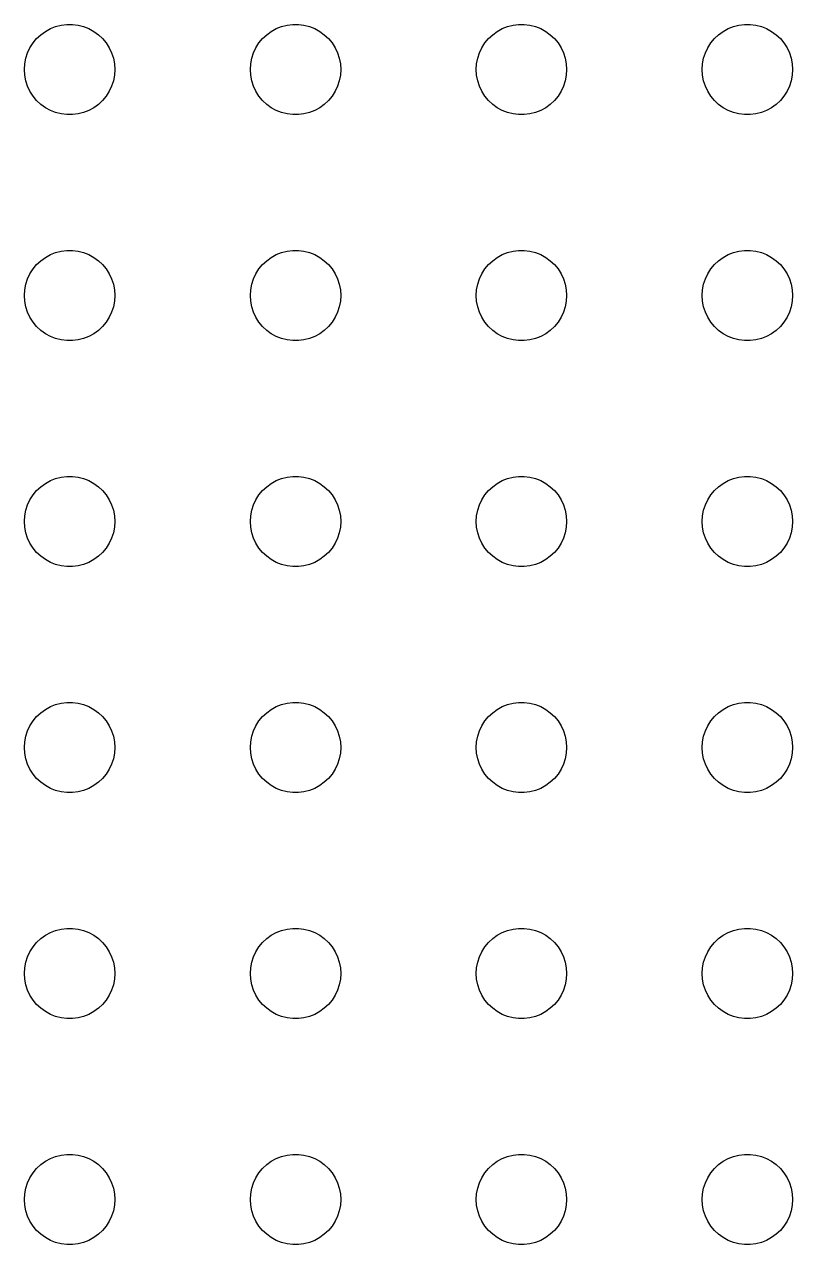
# Model space of a CAD drawing. Header units: metres. Extents: x -112 to 112, y -82 to 82.
# Drawn here: x 58.5 to 84, y -1.5 to 39 of the extents above; entities that cross this region are included whole.
import ezdxf

# ---------------------------------------------------------------- set-up
doc = ezdxf.new("R2010")
doc.units = ezdxf.units.M

msp = doc.modelspace()

# ---------------------------------------------------------------- linework, layer by layer
for p, q in [((59.3613, 38.8572), (59.5365, 38.9266)), ((59.5365, 38.9266), (59.7189, 38.9734)), ((59.7189, 38.9734), (59.9058, 38.997)), ((59.9058, 38.997), (60.0942, 38.997)), ((60.0942, 38.997), (60.2811, 38.9734)), ((60.2811, 38.9734), (60.4635, 38.9266)), ((60.4635, 38.9266), (60.6387, 38.8572)), ((66.8613, 38.8572), (67.0365, 38.9266)), ((67.0365, 38.9266), (67.2189, 38.9734)), ((67.2189, 38.9734), (67.4058, 38.997)), ((67.4058, 38.997), (67.5942, 38.997)), ((67.5942, 38.997), (67.7811, 38.9734)), ((67.7811, 38.9734), (67.9635, 38.9266)), ((67.9635, 38.9266), (68.1387, 38.8572)), ((74.3613, 38.8572), (74.5365, 38.9266)), ((74.5365, 38.9266), (74.7189, 38.9734)), ((74.7189, 38.9734), (74.9058, 38.997)), ((74.9058, 38.997), (75.0942, 38.997)), ((75.0942, 38.997), (75.2811, 38.9734)), ((75.2811, 38.9734), (75.4635, 38.9266)), ((75.4635, 38.9266), (75.6387, 38.8572)), ((81.8613, 38.8572), (82.0365, 38.9266)), ((82.0365, 38.9266), (82.2189, 38.9734)), ((82.2189, 38.9734), (82.4058, 38.997)), ((82.4058, 38.997), (82.5942, 38.997)), ((82.5942, 38.997), (82.7811, 38.9734)), ((82.7811, 38.9734), (82.9635, 38.9266)), ((82.9635, 38.9266), (83.1387, 38.8572)), ((58.7865, 38.3817), (58.9065, 38.5268)), ((58.9065, 38.5268), (59.0439, 38.6558)), ((59.0439, 38.6558), (59.1963, 38.7665)), ((59.1963, 38.7665), (59.3613, 38.8572)), ((60.6387, 38.8572), (60.8037, 38.7665)), ((60.8037, 38.7665), (60.9561, 38.6558)), ((60.9561, 38.6558), (61.0934, 38.5268)), ((61.0934, 38.5268), (61.2135, 38.3817)), ((66.2865, 38.3817), (66.4065, 38.5268)), ((66.4065, 38.5268), (66.5439, 38.6558)), ((66.5439, 38.6558), (66.6963, 38.7665)), ((66.6963, 38.7665), (66.8613, 38.8572)), ((68.1387, 38.8572), (68.3037, 38.7665)), ((68.3037, 38.7665), (68.4561, 38.6558)), ((68.4561, 38.6558), (68.5934, 38.5268)), ((68.5934, 38.5268), (68.7135, 38.3817)), ((73.7865, 38.3817), (73.9065, 38.5268)), ((73.9065, 38.5268), (74.0439, 38.6558)), ((74.0439, 38.6558), (74.1963, 38.7665)), ((74.1963, 38.7665), (74.3613, 38.8572)), ((75.6387, 38.8572), (75.8037, 38.7665)), ((75.8037, 38.7665), (75.9561, 38.6558)), ((75.9561, 38.6558), (76.0934, 38.5268)), ((76.0934, 38.5268), (76.2135, 38.3817)), ((81.2865, 38.3817), (81.4065, 38.5268)), ((81.4065, 38.5268), (81.5439, 38.6558)), ((81.5439, 38.6558), (81.6963, 38.7665)), ((81.6963, 38.7665), (81.8613, 38.8572)), ((83.1387, 38.8572), (83.3037, 38.7665)), ((83.3037, 38.7665), (83.4561, 38.6558)), ((83.4561, 38.6558), (83.5934, 38.5268)), ((83.5934, 38.5268), (83.7135, 38.3817)), ((58.6053, 38.0522), (58.6855, 38.2226)), ((58.6855, 38.2226), (58.7865, 38.3817)), ((61.2135, 38.3817), (61.3145, 38.2226)), ((61.3145, 38.2226), (61.3947, 38.0522)), ((66.1053, 38.0522), (66.1855, 38.2226)), ((66.1855, 38.2226), (66.2865, 38.3817)), ((68.7135, 38.3817), (68.8145, 38.2226)), ((68.8145, 38.2226), (68.8947, 38.0522)), ((73.6053, 38.0522), (73.6855, 38.2226)), ((73.6855, 38.2226), (73.7865, 38.3817)), ((76.2135, 38.3817), (76.3145, 38.2226)), ((76.3145, 38.2226), (76.3947, 38.0522)), ((81.1053, 38.0522), (81.1855, 38.2226)), ((81.1855, 38.2226), (81.2865, 38.3817)), ((83.7135, 38.3817), (83.8145, 38.2226)), ((83.8145, 38.2226), (83.8947, 38.0522)), ((58.5, 37.5), (58.5118, 37.688)), ((58.5118, 37.688), (58.5471, 37.873)), ((58.5471, 37.873), (58.6053, 38.0522)), ((61.3947, 38.0522), (61.4529, 37.873)), ((61.4529, 37.873), (61.4882, 37.688)), ((61.4882, 37.688), (61.5, 37.5)), ((66, 37.5), (66.0118, 37.688)), ((66.0118, 37.688), (66.0471, 37.873)), ((66.0471, 37.873), (66.1053, 38.0522)), ((68.8947, 38.0522), (68.9529, 37.873)), ((68.9529, 37.873), (68.9882, 37.688)), ((68.9882, 37.688), (69, 37.5)), ((73.5, 37.5), (73.5118, 37.688)), ((73.5118, 37.688), (73.5471, 37.873)), ((73.5471, 37.873), (73.6053, 38.0522)), ((76.3947, 38.0522), (76.4529, 37.873)), ((76.4529, 37.873), (76.4882, 37.688)), ((76.4882, 37.688), (76.5, 37.5)), ((81, 37.5), (81.0118, 37.688)), ((81.0118, 37.688), (81.0471, 37.873)), ((81.0471, 37.873), (81.1053, 38.0522)), ((83.8947, 38.0522), (83.9529, 37.873)), ((83.9529, 37.873), (83.9882, 37.688)), ((83.9882, 37.688), (84, 37.5)), ((58.5118, 37.312), (58.5, 37.5)), ((58.5471, 37.127), (58.5118, 37.312)), ((61.4882, 37.312), (61.4529, 37.127)), ((61.5, 37.5), (61.4882, 37.312)), ((66.0118, 37.312), (66, 37.5)), ((66.0471, 37.127), (66.0118, 37.312)), ((68.9882, 37.312), (68.9529, 37.127)), ((69, 37.5), (68.9882, 37.312)), ((73.5118, 37.312), (73.5, 37.5)), ((73.5471, 37.127), (73.5118, 37.312)), ((76.4882, 37.312), (76.4529, 37.127)), ((76.5, 37.5), (76.4882, 37.312)), ((81.0118, 37.312), (81, 37.5)), ((81.0471, 37.127), (81.0118, 37.312)), ((83.9882, 37.312), (83.9529, 37.127)), ((84, 37.5), (83.9882, 37.312)), ((58.6053, 36.9478), (58.5471, 37.127)), ((58.6855, 36.7774), (58.6053, 36.9478)), ((61.3947, 36.9478), (61.3145, 36.7774)), ((61.4529, 37.127), (61.3947, 36.9478)), ((66.1053, 36.9478), (66.0471, 37.127)), ((66.1855, 36.7774), (66.1053, 36.9478)), ((68.8947, 36.9478), (68.8145, 36.7774)), ((68.9529, 37.127), (68.8947, 36.9478)), ((73.6053, 36.9478), (73.5471, 37.127)), ((73.6855, 36.7774), (73.6053, 36.9478)), ((76.3947, 36.9478), (76.3145, 36.7774)), ((76.4529, 37.127), (76.3947, 36.9478)), ((81.1053, 36.9478), (81.0471, 37.127)), ((81.1855, 36.7774), (81.1053, 36.9478)), ((83.8947, 36.9478), (83.8145, 36.7774)), ((83.9529, 37.127), (83.8947, 36.9478)), ((58.7865, 36.6183), (58.6855, 36.7774)), ((58.9065, 36.4732), (58.7865, 36.6183)), ((59.0439, 36.3442), (58.9065, 36.4732)), ((61.0934, 36.4732), (60.9561, 36.3442)), ((61.2135, 36.6183), (61.0934, 36.4732)), ((61.3145, 36.7774), (61.2135, 36.6183)), ((66.2865, 36.6183), (66.1855, 36.7774)), ((66.4065, 36.4732), (66.2865, 36.6183)), ((66.5439, 36.3442), (66.4065, 36.4732)), ((68.5934, 36.4732), (68.4561, 36.3442)), ((68.7135, 36.6183), (68.5934, 36.4732)), ((68.8145, 36.7774), (68.7135, 36.6183)), ((73.7865, 36.6183), (73.6855, 36.7774)), ((73.9065, 36.4732), (73.7865, 36.6183)), ((74.0439, 36.3442), (73.9065, 36.4732)), ((76.0934, 36.4732), (75.9561, 36.3442)), ((76.2135, 36.6183), (76.0934, 36.4732)), ((76.3145, 36.7774), (76.2135, 36.6183)), ((81.2865, 36.6183), (81.1855, 36.7774)), ((81.4065, 36.4732), (81.2865, 36.6183)), ((81.5439, 36.3442), (81.4065, 36.4732)), ((83.5934, 36.4732), (83.4561, 36.3442)), ((83.7135, 36.6183), (83.5934, 36.4732)), ((83.8145, 36.7774), (83.7135, 36.6183)), ((59.1963, 36.2335), (59.0439, 36.3442)), ((59.3613, 36.1428), (59.1963, 36.2335)), ((59.5365, 36.0734), (59.3613, 36.1428)), ((59.7189, 36.0266), (59.5365, 36.0734)), ((60.4635, 36.0734), (60.2811, 36.0266)), ((60.6387, 36.1428), (60.4635, 36.0734)), ((60.8037, 36.2335), (60.6387, 36.1428)), ((60.9561, 36.3442), (60.8037, 36.2335)), ((66.6963, 36.2335), (66.5439, 36.3442)), ((66.8613, 36.1428), (66.6963, 36.2335)), ((67.0365, 36.0734), (66.8613, 36.1428)), ((67.2189, 36.0266), (67.0365, 36.0734)), ((67.9635, 36.0734), (67.7811, 36.0266)), ((68.1387, 36.1428), (67.9635, 36.0734)), ((68.3037, 36.2335), (68.1387, 36.1428)), ((68.4561, 36.3442), (68.3037, 36.2335)), ((74.1963, 36.2335), (74.0439, 36.3442)), ((74.3613, 36.1428), (74.1963, 36.2335)), ((74.5365, 36.0734), (74.3613, 36.1428)), ((74.7189, 36.0266), (74.5365, 36.0734)), ((75.4635, 36.0734), (75.2811, 36.0266)), ((75.6387, 36.1428), (75.4635, 36.0734)), ((75.8037, 36.2335), (75.6387, 36.1428)), ((75.9561, 36.3442), (75.8037, 36.2335)), ((81.6963, 36.2335), (81.5439, 36.3442)), ((81.8613, 36.1428), (81.6963, 36.2335)), ((82.0365, 36.0734), (81.8613, 36.1428)), ((82.2189, 36.0266), (82.0365, 36.0734)), ((82.9635, 36.0734), (82.7811, 36.0266)), ((83.1387, 36.1428), (82.9635, 36.0734)), ((83.3037, 36.2335), (83.1387, 36.1428)), ((83.4561, 36.3442), (83.3037, 36.2335)), ((59.9058, 36.003), (59.7189, 36.0266)), ((60.0942, 36.003), (59.9058, 36.003)), ((60.2811, 36.0266), (60.0942, 36.003)), ((67.4058, 36.003), (67.2189, 36.0266)), ((67.5942, 36.003), (67.4058, 36.003)), ((67.7811, 36.0266), (67.5942, 36.003)), ((74.9058, 36.003), (74.7189, 36.0266)), ((75.0942, 36.003), (74.9058, 36.003)), ((75.2811, 36.0266), (75.0942, 36.003)), ((82.4058, 36.003), (82.2189, 36.0266)), ((82.5942, 36.003), (82.4058, 36.003)), ((82.7811, 36.0266), (82.5942, 36.003)), ((59.0439, 31.1558), (59.1963, 31.2665)), ((59.1963, 31.2665), (59.3613, 31.3572)), ((59.3613, 31.3572), (59.5365, 31.4266)), ((59.5365, 31.4266), (59.7189, 31.4734)), ((59.7189, 31.4734), (59.9058, 31.497)), ((59.9058, 31.497), (60.0942, 31.497)), ((60.0942, 31.497), (60.2811, 31.4734)), ((60.2811, 31.4734), (60.4635, 31.4266)), ((60.4635, 31.4266), (60.6387, 31.3572)), ((60.6387, 31.3572), (60.8037, 31.2665)), ((60.8037, 31.2665), (60.9561, 31.1558)), ((66.5439, 31.1558), (66.6963, 31.2665)), ((66.6963, 31.2665), (66.8613, 31.3572)), ((66.8613, 31.3572), (67.0365, 31.4266)), ((67.0365, 31.4266), (67.2189, 31.4734)), ((67.2189, 31.4734), (67.4058, 31.497)), ((67.4058, 31.497), (67.5942, 31.497)), ((67.5942, 31.497), (67.7811, 31.4734)), ((67.7811, 31.4734), (67.9635, 31.4266)), ((67.9635, 31.4266), (68.1387, 31.3572)), ((68.1387, 31.3572), (68.3037, 31.2665)), ((68.3037, 31.2665), (68.4561, 31.1558)), ((74.0439, 31.1558), (74.1963, 31.2665)), ((74.1963, 31.2665), (74.3613, 31.3572)), ((74.3613, 31.3572), (74.5365, 31.4266)), ((74.5365, 31.4266), (74.7189, 31.4734)), ((74.7189, 31.4734), (74.9058, 31.497)), ((74.9058, 31.497), (75.0942, 31.497)), ((75.0942, 31.497), (75.2811, 31.4734)), ((75.2811, 31.4734), (75.4635, 31.4266)), ((75.4635, 31.4266), (75.6387, 31.3572)), ((75.6387, 31.3572), (75.8037, 31.2665)), ((75.8037, 31.2665), (75.9561, 31.1558)), ((81.5439, 31.1558), (81.6963, 31.2665)), ((81.6963, 31.2665), (81.8613, 31.3572)), ((81.8613, 31.3572), (82.0365, 31.4266)), ((82.0365, 31.4266), (82.2189, 31.4734)), ((82.2189, 31.4734), (82.4058, 31.497)), ((82.4058, 31.497), (82.5942, 31.497)), ((82.5942, 31.497), (82.7811, 31.4734)), ((82.7811, 31.4734), (82.9635, 31.4266)), ((82.9635, 31.4266), (83.1387, 31.3572)), ((83.1387, 31.3572), (83.3037, 31.2665)), ((83.3037, 31.2665), (83.4561, 31.1558)), ((58.6855, 30.7226), (58.7865, 30.8817)), ((58.7865, 30.8817), (58.9065, 31.0268)), ((58.9065, 31.0268), (59.0439, 31.1558)), ((60.9561, 31.1558), (61.0934, 31.0268)), ((61.0934, 31.0268), (61.2135, 30.8817)), ((61.2135, 30.8817), (61.3145, 30.7226)), ((66.1855, 30.7226), (66.2865, 30.8817)), ((66.2865, 30.8817), (66.4065, 31.0268)), ((66.4065, 31.0268), (66.5439, 31.1558)), ((68.4561, 31.1558), (68.5934, 31.0268)), ((68.5934, 31.0268), (68.7135, 30.8817)), ((68.7135, 30.8817), (68.8145, 30.7226)), ((73.6855, 30.7226), (73.7865, 30.8817)), ((73.7865, 30.8817), (73.9065, 31.0268)), ((73.9065, 31.0268), (74.0439, 31.1558)), ((75.9561, 31.1558), (76.0934, 31.0268)), ((76.0934, 31.0268), (76.2135, 30.8817)), ((76.2135, 30.8817), (76.3145, 30.7226)), ((81.1855, 30.7226), (81.2865, 30.8817)), ((81.2865, 30.8817), (81.4065, 31.0268)), ((81.4065, 31.0268), (81.5439, 31.1558)), ((83.4561, 31.1558), (83.5934, 31.0268)), ((83.5934, 31.0268), (83.7135, 30.8817)), ((83.7135, 30.8817), (83.8145, 30.7226)), ((58.5118, 30.188), (58.5471, 30.373)), ((58.5471, 30.373), (58.6053, 30.5522)), ((58.6053, 30.5522), (58.6855, 30.7226)), ((61.3145, 30.7226), (61.3947, 30.5522)), ((61.3947, 30.5522), (61.4529, 30.373)), ((61.4529, 30.373), (61.4882, 30.188)), ((66.0118, 30.188), (66.0471, 30.373)), ((66.0471, 30.373), (66.1053, 30.5522)), ((66.1053, 30.5522), (66.1855, 30.7226)), ((68.8145, 30.7226), (68.8947, 30.5522)), ((68.8947, 30.5522), (68.9529, 30.373)), ((68.9529, 30.373), (68.9882, 30.188)), ((73.5118, 30.188), (73.5471, 30.373)), ((73.5471, 30.373), (73.6053, 30.5522)), ((73.6053, 30.5522), (73.6855, 30.7226)), ((76.3145, 30.7226), (76.3947, 30.5522)), ((76.3947, 30.5522), (76.4529, 30.373)), ((76.4529, 30.373), (76.4882, 30.188)), ((81.0118, 30.188), (81.0471, 30.373)), ((81.0471, 30.373), (81.1053, 30.5522)), ((81.1053, 30.5522), (81.1855, 30.7226)), ((83.8145, 30.7226), (83.8947, 30.5522)), ((83.8947, 30.5522), (83.9529, 30.373)), ((83.9529, 30.373), (83.9882, 30.188)), ((58.5, 30), (58.5118, 30.188)), ((58.5118, 29.812), (58.5, 30)), ((61.4882, 30.188), (61.5, 30)), ((61.5, 30), (61.4882, 29.812)), ((66, 30), (66.0118, 30.188)), ((66.0118, 29.812), (66, 30)), ((68.9882, 30.188), (69, 30)), ((69, 30), (68.9882, 29.812)), ((73.5, 30), (73.5118, 30.188)), ((73.5118, 29.812), (73.5, 30)), ((76.4882, 30.188), (76.5, 30)), ((76.5, 30), (76.4882, 29.812)), ((81, 30), (81.0118, 30.188)), ((81.0118, 29.812), (81, 30)), ((83.9882, 30.188), (84, 30)), ((84, 30), (83.9882, 29.812)), ((58.5471, 29.627), (58.5118, 29.812)), ((58.6053, 29.4478), (58.5471, 29.627)), ((61.4529, 29.627), (61.3947, 29.4478)), ((61.4882, 29.812), (61.4529, 29.627)), ((66.0471, 29.627), (66.0118, 29.812)), ((66.1053, 29.4478), (66.0471, 29.627)), ((68.9529, 29.627), (68.8947, 29.4478)), ((68.9882, 29.812), (68.9529, 29.627)), ((73.5471, 29.627), (73.5118, 29.812)), ((73.6053, 29.4478), (73.5471, 29.627)), ((76.4529, 29.627), (76.3947, 29.4478)), ((76.4882, 29.812), (76.4529, 29.627)), ((81.0471, 29.627), (81.0118, 29.812)), ((81.1053, 29.4478), (81.0471, 29.627)), ((83.9529, 29.627), (83.8947, 29.4478)), ((83.9882, 29.812), (83.9529, 29.627)), ((58.6855, 29.2774), (58.6053, 29.4478)), ((58.7865, 29.1183), (58.6855, 29.2774)), ((61.3145, 29.2774), (61.2135, 29.1183)), ((61.3947, 29.4478), (61.3145, 29.2774)), ((66.1855, 29.2774), (66.1053, 29.4478)), ((66.2865, 29.1183), (66.1855, 29.2774)), ((68.8145, 29.2774), (68.7135, 29.1183)), ((68.8947, 29.4478), (68.8145, 29.2774)), ((73.6855, 29.2774), (73.6053, 29.4478)), ((73.7865, 29.1183), (73.6855, 29.2774)), ((76.3145, 29.2774), (76.2135, 29.1183)), ((76.3947, 29.4478), (76.3145, 29.2774)), ((81.1855, 29.2774), (81.1053, 29.4478)), ((81.2865, 29.1183), (81.1855, 29.2774)), ((83.8145, 29.2774), (83.7135, 29.1183)), ((83.8947, 29.4478), (83.8145, 29.2774)), ((58.9065, 28.9732), (58.7865, 29.1183)), ((59.0439, 28.8442), (58.9065, 28.9732)), ((59.1963, 28.7335), (59.0439, 28.8442)), ((60.9561, 28.8442), (60.8037, 28.7335)), ((61.0934, 28.9732), (60.9561, 28.8442)), ((61.2135, 29.1183), (61.0934, 28.9732)), ((66.4065, 28.9732), (66.2865, 29.1183)), ((66.5439, 28.8442), (66.4065, 28.9732)), ((66.6963, 28.7335), (66.5439, 28.8442)), ((68.4561, 28.8442), (68.3037, 28.7335)), ((68.5934, 28.9732), (68.4561, 28.8442)), ((68.7135, 29.1183), (68.5934, 28.9732)), ((73.9065, 28.9732), (73.7865, 29.1183)), ((74.0439, 28.8442), (73.9065, 28.9732)), ((74.1963, 28.7335), (74.0439, 28.8442)), ((75.9561, 28.8442), (75.8037, 28.7335)), ((76.0934, 28.9732), (75.9561, 28.8442)), ((76.2135, 29.1183), (76.0934, 28.9732)), ((81.4065, 28.9732), (81.2865, 29.1183)), ((81.5439, 28.8442), (81.4065, 28.9732)), ((81.6963, 28.7335), (81.5439, 28.8442)), ((83.4561, 28.8442), (83.3037, 28.7335)), ((83.5934, 28.9732), (83.4561, 28.8442)), ((83.7135, 29.1183), (83.5934, 28.9732)), ((59.3613, 28.6427), (59.1963, 28.7335)), ((59.5365, 28.5734), (59.3613, 28.6427)), ((59.7189, 28.5266), (59.5365, 28.5734)), ((59.9058, 28.503), (59.7189, 28.5266)), ((60.0942, 28.503), (59.9058, 28.503)), ((60.2811, 28.5266), (60.0942, 28.503)), ((60.4635, 28.5734), (60.2811, 28.5266)), ((60.6387, 28.6427), (60.4635, 28.5734)), ((60.8037, 28.7335), (60.6387, 28.6427)), ((66.8613, 28.6427), (66.6963, 28.7335)), ((67.0365, 28.5734), (66.8613, 28.6427)), ((67.2189, 28.5266), (67.0365, 28.5734)), ((67.4058, 28.503), (67.2189, 28.5266)), ((67.5942, 28.503), (67.4058, 28.503)), ((67.7811, 28.5266), (67.5942, 28.503)), ((67.9635, 28.5734), (67.7811, 28.5266)), ((68.1387, 28.6427), (67.9635, 28.5734)), ((68.3037, 28.7335), (68.1387, 28.6427)), ((74.3613, 28.6427), (74.1963, 28.7335)), ((74.5365, 28.5734), (74.3613, 28.6427)), ((74.7189, 28.5266), (74.5365, 28.5734)), ((74.9058, 28.503), (74.7189, 28.5266)), ((75.0942, 28.503), (74.9058, 28.503)), ((75.2811, 28.5266), (75.0942, 28.503)), ((75.4635, 28.5734), (75.2811, 28.5266)), ((75.6387, 28.6427), (75.4635, 28.5734)), ((75.8037, 28.7335), (75.6387, 28.6427)), ((81.8613, 28.6427), (81.6963, 28.7335)), ((82.0365, 28.5734), (81.8613, 28.6427)), ((82.2189, 28.5266), (82.0365, 28.5734)), ((82.4058, 28.503), (82.2189, 28.5266)), ((82.5942, 28.503), (82.4058, 28.503)), ((82.7811, 28.5266), (82.5942, 28.503)), ((82.9635, 28.5734), (82.7811, 28.5266)), ((83.1387, 28.6427), (82.9635, 28.5734)), ((83.3037, 28.7335), (83.1387, 28.6427)), ((59.3613, 23.8572), (59.5365, 23.9266)), ((59.5365, 23.9266), (59.7189, 23.9734)), ((59.7189, 23.9734), (59.9058, 23.997)), ((59.9058, 23.997), (60.0942, 23.997)), ((60.0942, 23.997), (60.2811, 23.9734)), ((60.2811, 23.9734), (60.4635, 23.9266)), ((60.4635, 23.9266), (60.6387, 23.8572)), ((66.8613, 23.8572), (67.0365, 23.9266)), ((67.0365, 23.9266), (67.2189, 23.9734)), ((67.2189, 23.9734), (67.4058, 23.997)), ((67.4058, 23.997), (67.5942, 23.997)), ((67.5942, 23.997), (67.7811, 23.9734)), ((67.7811, 23.9734), (67.9635, 23.9266)), ((67.9635, 23.9266), (68.1387, 23.8572)), ((74.3613, 23.8572), (74.5365, 23.9266)), ((74.5365, 23.9266), (74.7189, 23.9734)), ((74.7189, 23.9734), (74.9058, 23.997)), ((74.9058, 23.997), (75.0942, 23.997)), ((75.0942, 23.997), (75.2811, 23.9734)), ((75.2811, 23.9734), (75.4635, 23.9266)), ((75.4635, 23.9266), (75.6387, 23.8572)), ((81.8613, 23.8572), (82.0365, 23.9266)), ((82.0365, 23.9266), (82.2189, 23.9734)), ((82.2189, 23.9734), (82.4058, 23.997)), ((82.4058, 23.997), (82.5942, 23.997)), ((82.5942, 23.997), (82.7811, 23.9734)), ((82.7811, 23.9734), (82.9635, 23.9266)), ((82.9635, 23.9266), (83.1387, 23.8572)), ((58.7865, 23.3817), (58.9065, 23.5268)), ((58.9065, 23.5268), (59.0439, 23.6558)), ((59.0439, 23.6558), (59.1963, 23.7665)), ((59.1963, 23.7665), (59.3613, 23.8572)), ((60.6387, 23.8572), (60.8037, 23.7665)), ((60.8037, 23.7665), (60.9561, 23.6558)), ((60.9561, 23.6558), (61.0934, 23.5268)), ((61.0934, 23.5268), (61.2135, 23.3817)), ((66.2865, 23.3817), (66.4065, 23.5268)), ((66.4065, 23.5268), (66.5439, 23.6558)), ((66.5439, 23.6558), (66.6963, 23.7665)), ((66.6963, 23.7665), (66.8613, 23.8572)), ((68.1387, 23.8572), (68.3037, 23.7665)), ((68.3037, 23.7665), (68.4561, 23.6558)), ((68.4561, 23.6558), (68.5934, 23.5268)), ((68.5934, 23.5268), (68.7135, 23.3817)), ((73.7865, 23.3817), (73.9065, 23.5268)), ((73.9065, 23.5268), (74.0439, 23.6558)), ((74.0439, 23.6558), (74.1963, 23.7665)), ((74.1963, 23.7665), (74.3613, 23.8572)), ((75.6387, 23.8572), (75.8037, 23.7665)), ((75.8037, 23.7665), (75.9561, 23.6558)), ((75.9561, 23.6558), (76.0934, 23.5268)), ((76.0934, 23.5268), (76.2135, 23.3817)), ((81.2865, 23.3817), (81.4065, 23.5268)), ((81.4065, 23.5268), (81.5439, 23.6558)), ((81.5439, 23.6558), (81.6963, 23.7665)), ((81.6963, 23.7665), (81.8613, 23.8572)), ((83.1387, 23.8572), (83.3037, 23.7665)), ((83.3037, 23.7665), (83.4561, 23.6558)), ((83.4561, 23.6558), (83.5934, 23.5268)), ((83.5934, 23.5268), (83.7135, 23.3817)), ((58.6053, 23.0522), (58.6855, 23.2226)), ((58.6855, 23.2226), (58.7865, 23.3817)), ((61.2135, 23.3817), (61.3145, 23.2226)), ((61.3145, 23.2226), (61.3947, 23.0522)), ((66.1053, 23.0522), (66.1855, 23.2226)), ((66.1855, 23.2226), (66.2865, 23.3817)), ((68.7135, 23.3817), (68.8145, 23.2226)), ((68.8145, 23.2226), (68.8947, 23.0522)), ((73.6053, 23.0522), (73.6855, 23.2226)), ((73.6855, 23.2226), (73.7865, 23.3817)), ((76.2135, 23.3817), (76.3145, 23.2226)), ((76.3145, 23.2226), (76.3947, 23.0522)), ((81.1053, 23.0522), (81.1855, 23.2226)), ((81.1855, 23.2226), (81.2865, 23.3817)), ((83.7135, 23.3817), (83.8145, 23.2226)), ((83.8145, 23.2226), (83.8947, 23.0522)), ((58.5, 22.5), (58.5118, 22.688)), ((58.5118, 22.688), (58.5471, 22.873)), ((58.5471, 22.873), (58.6053, 23.0522)), ((61.3947, 23.0522), (61.4529, 22.873)), ((61.4529, 22.873), (61.4882, 22.688)), ((61.4882, 22.688), (61.5, 22.5)), ((66, 22.5), (66.0118, 22.688)), ((66.0118, 22.688), (66.0471, 22.873)), ((66.0471, 22.873), (66.1053, 23.0522)), ((68.8947, 23.0522), (68.9529, 22.873)), ((68.9529, 22.873), (68.9882, 22.688)), ((68.9882, 22.688), (69, 22.5)), ((73.5, 22.5), (73.5118, 22.688)), ((73.5118, 22.688), (73.5471, 22.873)), ((73.5471, 22.873), (73.6053, 23.0522)), ((76.3947, 23.0522), (76.4529, 22.873)), ((76.4529, 22.873), (76.4882, 22.688)), ((76.4882, 22.688), (76.5, 22.5)), ((81, 22.5), (81.0118, 22.688)), ((81.0118, 22.688), (81.0471, 22.873)), ((81.0471, 22.873), (81.1053, 23.0522)), ((83.8947, 23.0522), (83.9529, 22.873)), ((83.9529, 22.873), (83.9882, 22.688)), ((83.9882, 22.688), (84, 22.5)), ((58.5118, 22.312), (58.5, 22.5)), ((58.5471, 22.127), (58.5118, 22.312)), ((61.4882, 22.312), (61.4529, 22.127)), ((61.5, 22.5), (61.4882, 22.312)), ((66.0118, 22.312), (66, 22.5)), ((66.0471, 22.127), (66.0118, 22.312)), ((68.9882, 22.312), (68.9529, 22.127)), ((69, 22.5), (68.9882, 22.312)), ((73.5118, 22.312), (73.5, 22.5)), ((73.5471, 22.127), (73.5118, 22.312)), ((76.4882, 22.312), (76.4529, 22.127)), ((76.5, 22.5), (76.4882, 22.312)), ((81.0118, 22.312), (81, 22.5)), ((81.0471, 22.127), (81.0118, 22.312)), ((83.9882, 22.312), (83.9529, 22.127)), ((84, 22.5), (83.9882, 22.312)), ((58.6053, 21.9478), (58.5471, 22.127)), ((58.6855, 21.7774), (58.6053, 21.9478)), ((61.3947, 21.9478), (61.3145, 21.7774)), ((61.4529, 22.127), (61.3947, 21.9478)), ((66.1053, 21.9478), (66.0471, 22.127)), ((66.1855, 21.7774), (66.1053, 21.9478)), ((68.8947, 21.9478), (68.8145, 21.7774)), ((68.9529, 22.127), (68.8947, 21.9478)), ((73.6053, 21.9478), (73.5471, 22.127)), ((73.6855, 21.7774), (73.6053, 21.9478)), ((76.3947, 21.9478), (76.3145, 21.7774)), ((76.4529, 22.127), (76.3947, 21.9478)), ((81.1053, 21.9478), (81.0471, 22.127)), ((81.1855, 21.7774), (81.1053, 21.9478)), ((83.8947, 21.9478), (83.8145, 21.7774)), ((83.9529, 22.127), (83.8947, 21.9478)), ((58.7865, 21.6183), (58.6855, 21.7774)), ((58.9065, 21.4732), (58.7865, 21.6183)), ((59.0439, 21.3442), (58.9065, 21.4732)), ((61.0934, 21.4732), (60.9561, 21.3442)), ((61.2135, 21.6183), (61.0934, 21.4732)), ((61.3145, 21.7774), (61.2135, 21.6183)), ((66.2865, 21.6183), (66.1855, 21.7774)), ((66.4065, 21.4732), (66.2865, 21.6183)), ((66.5439, 21.3442), (66.4065, 21.4732)), ((68.5934, 21.4732), (68.4561, 21.3442)), ((68.7135, 21.6183), (68.5934, 21.4732)), ((68.8145, 21.7774), (68.7135, 21.6183)), ((73.7865, 21.6183), (73.6855, 21.7774)), ((73.9065, 21.4732), (73.7865, 21.6183)), ((74.0439, 21.3442), (73.9065, 21.4732)), ((76.0934, 21.4732), (75.9561, 21.3442)), ((76.2135, 21.6183), (76.0934, 21.4732)), ((76.3145, 21.7774), (76.2135, 21.6183)), ((81.2865, 21.6183), (81.1855, 21.7774)), ((81.4065, 21.4732), (81.2865, 21.6183)), ((81.5439, 21.3442), (81.4065, 21.4732)), ((83.5934, 21.4732), (83.4561, 21.3442)), ((83.7135, 21.6183), (83.5934, 21.4732)), ((83.8145, 21.7774), (83.7135, 21.6183)), ((59.1963, 21.2335), (59.0439, 21.3442)), ((59.3613, 21.1427), (59.1963, 21.2335)), ((59.5365, 21.0734), (59.3613, 21.1427)), ((59.7189, 21.0266), (59.5365, 21.0734)), ((60.4635, 21.0734), (60.2811, 21.0266)), ((60.6387, 21.1427), (60.4635, 21.0734)), ((60.8037, 21.2335), (60.6387, 21.1427)), ((60.9561, 21.3442), (60.8037, 21.2335)), ((66.6963, 21.2335), (66.5439, 21.3442)), ((66.8613, 21.1427), (66.6963, 21.2335)), ((67.0365, 21.0734), (66.8613, 21.1427)), ((67.2189, 21.0266), (67.0365, 21.0734)), ((67.9635, 21.0734), (67.7811, 21.0266)), ((68.1387, 21.1427), (67.9635, 21.0734)), ((68.3037, 21.2335), (68.1387, 21.1427)), ((68.4561, 21.3442), (68.3037, 21.2335)), ((74.1963, 21.2335), (74.0439, 21.3442)), ((74.3613, 21.1427), (74.1963, 21.2335)), ((74.5365, 21.0734), (74.3613, 21.1427)), ((74.7189, 21.0266), (74.5365, 21.0734)), ((75.4635, 21.0734), (75.2811, 21.0266)), ((75.6387, 21.1427), (75.4635, 21.0734)), ((75.8037, 21.2335), (75.6387, 21.1427)), ((75.9561, 21.3442), (75.8037, 21.2335)), ((81.6963, 21.2335), (81.5439, 21.3442)), ((81.8613, 21.1427), (81.6963, 21.2335)), ((82.0365, 21.0734), (81.8613, 21.1427)), ((82.2189, 21.0266), (82.0365, 21.0734)), ((82.9635, 21.0734), (82.7811, 21.0266)), ((83.1387, 21.1427), (82.9635, 21.0734)), ((83.3037, 21.2335), (83.1387, 21.1427)), ((83.4561, 21.3442), (83.3037, 21.2335)), ((59.9058, 21.003), (59.7189, 21.0266)), ((60.0942, 21.003), (59.9058, 21.003)), ((60.2811, 21.0266), (60.0942, 21.003)), ((67.4058, 21.003), (67.2189, 21.0266)), ((67.5942, 21.003), (67.4058, 21.003)), ((67.7811, 21.0266), (67.5942, 21.003)), ((74.9058, 21.003), (74.7189, 21.0266)), ((75.0942, 21.003), (74.9058, 21.003)), ((75.2811, 21.0266), (75.0942, 21.003)), ((82.4058, 21.003), (82.2189, 21.0266)), ((82.5942, 21.003), (82.4058, 21.003)), ((82.7811, 21.0266), (82.5942, 21.003)), ((59.0439, 16.1558), (59.1963, 16.2665)), ((59.1963, 16.2665), (59.3613, 16.3572)), ((59.3613, 16.3572), (59.5365, 16.4266)), ((59.5365, 16.4266), (59.7189, 16.4734)), ((59.7189, 16.4734), (59.9058, 16.497)), ((59.9058, 16.497), (60.0942, 16.497)), ((60.0942, 16.497), (60.2811, 16.4734)), ((60.2811, 16.4734), (60.4635, 16.4266)), ((60.4635, 16.4266), (60.6387, 16.3572)), ((60.6387, 16.3572), (60.8037, 16.2665)), ((60.8037, 16.2665), (60.9561, 16.1558)), ((66.5439, 16.1558), (66.6963, 16.2665)), ((66.6963, 16.2665), (66.8613, 16.3572)), ((66.8613, 16.3572), (67.0365, 16.4266)), ((67.0365, 16.4266), (67.2189, 16.4734)), ((67.2189, 16.4734), (67.4058, 16.497)), ((67.4058, 16.497), (67.5942, 16.497)), ((67.5942, 16.497), (67.7811, 16.4734)), ((67.7811, 16.4734), (67.9635, 16.4266)), ((67.9635, 16.4266), (68.1387, 16.3572)), ((68.1387, 16.3572), (68.3037, 16.2665)), ((68.3037, 16.2665), (68.4561, 16.1558)), ((74.0439, 16.1558), (74.1963, 16.2665)), ((74.1963, 16.2665), (74.3613, 16.3572)), ((74.3613, 16.3572), (74.5365, 16.4266)), ((74.5365, 16.4266), (74.7189, 16.4734)), ((74.7189, 16.4734), (74.9058, 16.497)), ((74.9058, 16.497), (75.0942, 16.497)), ((75.0942, 16.497), (75.2811, 16.4734)), ((75.2811, 16.4734), (75.4635, 16.4266)), ((75.4635, 16.4266), (75.6387, 16.3572)), ((75.6387, 16.3572), (75.8037, 16.2665)), ((75.8037, 16.2665), (75.9561, 16.1558)), ((81.5439, 16.1558), (81.6963, 16.2665)), ((81.6963, 16.2665), (81.8613, 16.3572)), ((81.8613, 16.3572), (82.0365, 16.4266)), ((82.0365, 16.4266), (82.2189, 16.4734)), ((82.2189, 16.4734), (82.4058, 16.497)), ((82.4058, 16.497), (82.5942, 16.497)), ((82.5942, 16.497), (82.7811, 16.4734)), ((82.7811, 16.4734), (82.9635, 16.4266)), ((82.9635, 16.4266), (83.1387, 16.3572)), ((83.1387, 16.3572), (83.3037, 16.2665)), ((83.3037, 16.2665), (83.4561, 16.1558)), ((58.6855, 15.7226), (58.7865, 15.8817)), ((58.7865, 15.8817), (58.9065, 16.0268)), ((58.9065, 16.0268), (59.0439, 16.1558)), ((60.9561, 16.1558), (61.0934, 16.0268)), ((61.0934, 16.0268), (61.2135, 15.8817)), ((61.2135, 15.8817), (61.3145, 15.7226)), ((66.1855, 15.7226), (66.2865, 15.8817)), ((66.2865, 15.8817), (66.4065, 16.0268)), ((66.4065, 16.0268), (66.5439, 16.1558)), ((68.4561, 16.1558), (68.5934, 16.0268)), ((68.5934, 16.0268), (68.7135, 15.8817)), ((68.7135, 15.8817), (68.8145, 15.7226)), ((73.6855, 15.7226), (73.7865, 15.8817)), ((73.7865, 15.8817), (73.9065, 16.0268)), ((73.9065, 16.0268), (74.0439, 16.1558)), ((75.9561, 16.1558), (76.0934, 16.0268)), ((76.0934, 16.0268), (76.2135, 15.8817)), ((76.2135, 15.8817), (76.3145, 15.7226)), ((81.1855, 15.7226), (81.2865, 15.8817)), ((81.2865, 15.8817), (81.4065, 16.0268)), ((81.4065, 16.0268), (81.5439, 16.1558)), ((83.4561, 16.1558), (83.5934, 16.0268)), ((83.5934, 16.0268), (83.7135, 15.8817)), ((83.7135, 15.8817), (83.8145, 15.7226)), ((58.5471, 15.373), (58.6053, 15.5522)), ((58.6053, 15.5522), (58.6855, 15.7226)), ((61.3145, 15.7226), (61.3947, 15.5522)), ((61.3947, 15.5522), (61.4529, 15.373)), ((66.0471, 15.373), (66.1053, 15.5522)), ((66.1053, 15.5522), (66.1855, 15.7226)), ((68.8145, 15.7226), (68.8947, 15.5522)), ((68.8947, 15.5522), (68.9529, 15.373)), ((73.5471, 15.373), (73.6053, 15.5522)), ((73.6053, 15.5522), (73.6855, 15.7226)), ((76.3145, 15.7226), (76.3947, 15.5522)), ((76.3947, 15.5522), (76.4529, 15.373)), ((81.0471, 15.373), (81.1053, 15.5522)), ((81.1053, 15.5522), (81.1855, 15.7226)), ((83.8145, 15.7226), (83.8947, 15.5522)), ((83.8947, 15.5522), (83.9529, 15.373)), ((58.5, 15), (58.5118, 15.188)), ((58.5118, 14.812), (58.5, 15)), ((58.5118, 15.188), (58.5471, 15.373)), ((61.4529, 15.373), (61.4882, 15.188)), ((61.4882, 15.188), (61.5, 15)), ((61.5, 15), (61.4882, 14.812)), ((66, 15), (66.0118, 15.188)), ((66.0118, 14.812), (66, 15)), ((66.0118, 15.188), (66.0471, 15.373)), ((68.9529, 15.373), (68.9882, 15.188)), ((68.9882, 15.188), (69, 15)), ((69, 15), (68.9882, 14.812)), ((73.5, 15), (73.5118, 15.188)), ((73.5118, 14.812), (73.5, 15)), ((73.5118, 15.188), (73.5471, 15.373)), ((76.4529, 15.373), (76.4882, 15.188)), ((76.4882, 15.188), (76.5, 15)), ((76.5, 15), (76.4882, 14.812)), ((81, 15), (81.0118, 15.188)), ((81.0118, 14.812), (81, 15)), ((81.0118, 15.188), (81.0471, 15.373)), ((83.9529, 15.373), (83.9882, 15.188)), ((83.9882, 15.188), (84, 15)), ((84, 15), (83.9882, 14.812)), ((58.5471, 14.627), (58.5118, 14.812)), ((58.6053, 14.4478), (58.5471, 14.627)), ((61.4529, 14.627), (61.3947, 14.4478)), ((61.4882, 14.812), (61.4529, 14.627)), ((66.0471, 14.627), (66.0118, 14.812)), ((66.1053, 14.4478), (66.0471, 14.627)), ((68.9529, 14.627), (68.8947, 14.4478)), ((68.9882, 14.812), (68.9529, 14.627)), ((73.5471, 14.627), (73.5118, 14.812)), ((73.6053, 14.4478), (73.5471, 14.627)), ((76.4529, 14.627), (76.3947, 14.4478)), ((76.4882, 14.812), (76.4529, 14.627)), ((81.0471, 14.627), (81.0118, 14.812)), ((81.1053, 14.4478), (81.0471, 14.627)), ((83.9529, 14.627), (83.8947, 14.4478)), ((83.9882, 14.812), (83.9529, 14.627)), ((58.6855, 14.2774), (58.6053, 14.4478)), ((58.7865, 14.1183), (58.6855, 14.2774)), ((61.3145, 14.2774), (61.2135, 14.1183)), ((61.3947, 14.4478), (61.3145, 14.2774)), ((66.1855, 14.2774), (66.1053, 14.4478)), ((66.2865, 14.1183), (66.1855, 14.2774)), ((68.8145, 14.2774), (68.7135, 14.1183)), ((68.8947, 14.4478), (68.8145, 14.2774)), ((73.6855, 14.2774), (73.6053, 14.4478)), ((73.7865, 14.1183), (73.6855, 14.2774)), ((76.3145, 14.2774), (76.2135, 14.1183)), ((76.3947, 14.4478), (76.3145, 14.2774)), ((81.1855, 14.2774), (81.1053, 14.4478)), ((81.2865, 14.1183), (81.1855, 14.2774)), ((83.8145, 14.2774), (83.7135, 14.1183)), ((83.8947, 14.4478), (83.8145, 14.2774)), ((58.9065, 13.9732), (58.7865, 14.1183)), ((59.0439, 13.8442), (58.9065, 13.9732)), ((59.1963, 13.7335), (59.0439, 13.8442)), ((60.9561, 13.8442), (60.8037, 13.7335)), ((61.0934, 13.9732), (60.9561, 13.8442)), ((61.2135, 14.1183), (61.0934, 13.9732)), ((66.4065, 13.9732), (66.2865, 14.1183)), ((66.5439, 13.8442), (66.4065, 13.9732)), ((66.6963, 13.7335), (66.5439, 13.8442)), ((68.4561, 13.8442), (68.3037, 13.7335)), ((68.5934, 13.9732), (68.4561, 13.8442)), ((68.7135, 14.1183), (68.5934, 13.9732)), ((73.9065, 13.9732), (73.7865, 14.1183)), ((74.0439, 13.8442), (73.9065, 13.9732)), ((74.1963, 13.7335), (74.0439, 13.8442)), ((75.9561, 13.8442), (75.8037, 13.7335)), ((76.0934, 13.9732), (75.9561, 13.8442)), ((76.2135, 14.1183), (76.0934, 13.9732)), ((81.4065, 13.9732), (81.2865, 14.1183)), ((81.5439, 13.8442), (81.4065, 13.9732)), ((81.6963, 13.7335), (81.5439, 13.8442)), ((83.4561, 13.8442), (83.3037, 13.7335)), ((83.5934, 13.9732), (83.4561, 13.8442)), ((83.7135, 14.1183), (83.5934, 13.9732)), ((59.3613, 13.6427), (59.1963, 13.7335)), ((59.5365, 13.5734), (59.3613, 13.6427)), ((59.7189, 13.5266), (59.5365, 13.5734)), ((59.9058, 13.5029), (59.7189, 13.5266)), ((60.0942, 13.5029), (59.9058, 13.5029)), ((60.2811, 13.5266), (60.0942, 13.5029)), ((60.4635, 13.5734), (60.2811, 13.5266)), ((60.6387, 13.6427), (60.4635, 13.5734)), ((60.8037, 13.7335), (60.6387, 13.6427)), ((66.8613, 13.6427), (66.6963, 13.7335)), ((67.0365, 13.5734), (66.8613, 13.6427)), ((67.2189, 13.5266), (67.0365, 13.5734)), ((67.4058, 13.5029), (67.2189, 13.5266)), ((67.5942, 13.5029), (67.4058, 13.5029)), ((67.7811, 13.5266), (67.5942, 13.5029)), ((67.9635, 13.5734), (67.7811, 13.5266)), ((68.1387, 13.6427), (67.9635, 13.5734)), ((68.3037, 13.7335), (68.1387, 13.6427)), ((74.3613, 13.6427), (74.1963, 13.7335)), ((74.5365, 13.5734), (74.3613, 13.6427)), ((74.7189, 13.5266), (74.5365, 13.5734)), ((74.9058, 13.5029), (74.7189, 13.5266)), ((75.0942, 13.5029), (74.9058, 13.5029)), ((75.2811, 13.5266), (75.0942, 13.5029)), ((75.4635, 13.5734), (75.2811, 13.5266)), ((75.6387, 13.6427), (75.4635, 13.5734)), ((75.8037, 13.7335), (75.6387, 13.6427)), ((81.8613, 13.6427), (81.6963, 13.7335)), ((82.0365, 13.5734), (81.8613, 13.6427)), ((82.2189, 13.5266), (82.0365, 13.5734)), ((82.4058, 13.5029), (82.2189, 13.5266)), ((82.5942, 13.5029), (82.4058, 13.5029)), ((82.7811, 13.5266), (82.5942, 13.5029)), ((82.9635, 13.5734), (82.7811, 13.5266)), ((83.1387, 13.6427), (82.9635, 13.5734)), ((83.3037, 13.7335), (83.1387, 13.6427)), ((59.3613, 8.85724), (59.5365, 8.92657)), ((59.5365, 8.92657), (59.7189, 8.97342)), ((59.7189, 8.97342), (59.9058, 8.99704)), ((59.9058, 8.99704), (60.0942, 8.99704)), ((60.0942, 8.99704), (60.2811, 8.97342)), ((60.2811, 8.97342), (60.4635, 8.92657)), ((60.4635, 8.92657), (60.6387, 8.85724)), ((66.8613, 8.85724), (67.0365, 8.92657)), ((67.0365, 8.92657), (67.2189, 8.97342)), ((67.2189, 8.97342), (67.4058, 8.99704)), ((67.4058, 8.99704), (67.5942, 8.99704)), ((67.5942, 8.99704), (67.7811, 8.97342)), ((67.7811, 8.97342), (67.9635, 8.92657)), ((67.9635, 8.92657), (68.1387, 8.85724)), ((74.3613, 8.85724), (74.5365, 8.92657)), ((74.5365, 8.92657), (74.7189, 8.97342)), ((74.7189, 8.97342), (74.9058, 8.99704)), ((74.9058, 8.99704), (75.0942, 8.99704)), ((75.0942, 8.99704), (75.2811, 8.97342)), ((75.2811, 8.97342), (75.4635, 8.92657)), ((75.4635, 8.92657), (75.6387, 8.85724)), ((81.8613, 8.85724), (82.0365, 8.92657)), ((82.0365, 8.92657), (82.2189, 8.97342)), ((82.2189, 8.97342), (82.4058, 8.99704)), ((82.4058, 8.99704), (82.5942, 8.99704)), ((82.5942, 8.99704), (82.7811, 8.97342)), ((82.7811, 8.97342), (82.9635, 8.92657)), ((82.9635, 8.92657), (83.1387, 8.85724)), ((58.7865, 8.38167), (58.9065, 8.52681)), ((58.9065, 8.52681), (59.0439, 8.65576)), ((59.0439, 8.65576), (59.1963, 8.76648)), ((59.1963, 8.76648), (59.3613, 8.85724)), ((60.6387, 8.85724), (60.8037, 8.76648)), ((60.8037, 8.76648), (60.9561, 8.65576)), ((60.9561, 8.65576), (61.0934, 8.52681)), ((61.0934, 8.52681), (61.2135, 8.38167)), ((66.2865, 8.38167), (66.4065, 8.52681)), ((66.4065, 8.52681), (66.5439, 8.65576)), ((66.5439, 8.65576), (66.6963, 8.76648)), ((66.6963, 8.76648), (66.8613, 8.85724)), ((68.1387, 8.85724), (68.3037, 8.76648)), ((68.3037, 8.76648), (68.4561, 8.65576)), ((68.4561, 8.65576), (68.5934, 8.52681)), ((68.5934, 8.52681), (68.7135, 8.38167)), ((73.7865, 8.38167), (73.9065, 8.52681)), ((73.9065, 8.52681), (74.0439, 8.65576)), ((74.0439, 8.65576), (74.1963, 8.76648)), ((74.1963, 8.76648), (74.3613, 8.85724)), ((75.6387, 8.85724), (75.8037, 8.76648)), ((75.8037, 8.76648), (75.9561, 8.65576)), ((75.9561, 8.65576), (76.0934, 8.52681)), ((76.0934, 8.52681), (76.2135, 8.38167)), ((81.2865, 8.38167), (81.4065, 8.52681)), ((81.4065, 8.52681), (81.5439, 8.65576)), ((81.5439, 8.65576), (81.6963, 8.76648)), ((81.6963, 8.76648), (81.8613, 8.85724)), ((83.1387, 8.85724), (83.3037, 8.76648)), ((83.3037, 8.76648), (83.4561, 8.65576)), ((83.4561, 8.65576), (83.5934, 8.52681)), ((83.5934, 8.52681), (83.7135, 8.38167)), ((58.6053, 8.05219), (58.6855, 8.22263)), ((58.6855, 8.22263), (58.7865, 8.38167)), ((61.2135, 8.38167), (61.3145, 8.22263)), ((61.3145, 8.22263), (61.3947, 8.05219)), ((66.1053, 8.05219), (66.1855, 8.22263)), ((66.1855, 8.22263), (66.2865, 8.38167)), ((68.7135, 8.38167), (68.8145, 8.22263)), ((68.8145, 8.22263), (68.8947, 8.05219)), ((73.6053, 8.05219), (73.6855, 8.22263)), ((73.6855, 8.22263), (73.7865, 8.38167)), ((76.2135, 8.38167), (76.3145, 8.22263)), ((76.3145, 8.22263), (76.3947, 8.05219)), ((81.1053, 8.05219), (81.1855, 8.22263)), ((81.1855, 8.22263), (81.2865, 8.38167)), ((83.7135, 8.38167), (83.8145, 8.22263)), ((83.8145, 8.22263), (83.8947, 8.05219)), ((58.5118, 7.68799), (58.5471, 7.87303)), ((58.5471, 7.87303), (58.6053, 8.05219)), ((61.3947, 8.05219), (61.4529, 7.87303)), ((61.4529, 7.87303), (61.4882, 7.68799)), ((66.0118, 7.68799), (66.0471, 7.87303)), ((66.0471, 7.87303), (66.1053, 8.05219)), ((68.8947, 8.05219), (68.9529, 7.87303)), ((68.9529, 7.87303), (68.9882, 7.68799)), ((73.5118, 7.68799), (73.5471, 7.87303)), ((73.5471, 7.87303), (73.6053, 8.05219)), ((76.3947, 8.05219), (76.4529, 7.87303)), ((76.4529, 7.87303), (76.4882, 7.68799)), ((81.0118, 7.68799), (81.0471, 7.87303)), ((81.0471, 7.87303), (81.1053, 8.05219)), ((83.8947, 8.05219), (83.9529, 7.87303)), ((83.9529, 7.87303), (83.9882, 7.68799)), ((58.5, 7.5), (58.5118, 7.68799)), ((58.5118, 7.312), (58.5, 7.5)), ((58.5471, 7.12695), (58.5118, 7.312)), ((61.4882, 7.312), (61.4529, 7.12695)), ((61.4882, 7.68799), (61.5, 7.5)), ((61.5, 7.5), (61.4882, 7.312)), ((66, 7.5), (66.0118, 7.68799)), ((66.0118, 7.312), (66, 7.5)), ((66.0471, 7.12695), (66.0118, 7.312)), ((68.9882, 7.312), (68.9529, 7.12695)), ((68.9882, 7.68799), (69, 7.5)), ((69, 7.5), (68.9882, 7.312)), ((73.5, 7.5), (73.5118, 7.68799)), ((73.5118, 7.312), (73.5, 7.5)), ((73.5471, 7.12695), (73.5118, 7.312)), ((76.4882, 7.312), (76.4529, 7.12695)), ((76.4882, 7.68799), (76.5, 7.5)), ((76.5, 7.5), (76.4882, 7.312)), ((81, 7.5), (81.0118, 7.68799)), ((81.0118, 7.312), (81, 7.5)), ((81.0471, 7.12695), (81.0118, 7.312)), ((83.9882, 7.312), (83.9529, 7.12695)), ((83.9882, 7.68799), (84, 7.5)), ((84, 7.5), (83.9882, 7.312)), ((58.6053, 6.9478), (58.5471, 7.12695)), ((58.6855, 6.77736), (58.6053, 6.9478)), ((61.3947, 6.9478), (61.3145, 6.77736)), ((61.4529, 7.12695), (61.3947, 6.9478)), ((66.1053, 6.9478), (66.0471, 7.12695)), ((66.1855, 6.77736), (66.1053, 6.9478)), ((68.8947, 6.9478), (68.8145, 6.77736)), ((68.9529, 7.12695), (68.8947, 6.9478)), ((73.6053, 6.9478), (73.5471, 7.12695)), ((73.6855, 6.77736), (73.6053, 6.9478)), ((76.3947, 6.9478), (76.3145, 6.77736)), ((76.4529, 7.12695), (76.3947, 6.9478)), ((81.1053, 6.9478), (81.0471, 7.12695)), ((81.1855, 6.77736), (81.1053, 6.9478)), ((83.8947, 6.9478), (83.8145, 6.77736)), ((83.9529, 7.12695), (83.8947, 6.9478)), ((58.7865, 6.61832), (58.6855, 6.77736)), ((58.9065, 6.47318), (58.7865, 6.61832)), ((61.2135, 6.61832), (61.0934, 6.47318)), ((61.3145, 6.77736), (61.2135, 6.61832)), ((66.2865, 6.61832), (66.1855, 6.77736)), ((66.4065, 6.47318), (66.2865, 6.61832)), ((68.7135, 6.61832), (68.5934, 6.47318)), ((68.8145, 6.77736), (68.7135, 6.61832)), ((73.7865, 6.61832), (73.6855, 6.77736)), ((73.9065, 6.47318), (73.7865, 6.61832)), ((76.2135, 6.61832), (76.0934, 6.47318)), ((76.3145, 6.77736), (76.2135, 6.61832)), ((81.2865, 6.61832), (81.1855, 6.77736)), ((81.4065, 6.47318), (81.2865, 6.61832)), ((83.7135, 6.61832), (83.5934, 6.47318)), ((83.8145, 6.77736), (83.7135, 6.61832)), ((59.0439, 6.34422), (58.9065, 6.47318)), ((59.1963, 6.23351), (59.0439, 6.34422)), ((59.3613, 6.14275), (59.1963, 6.23351)), ((59.5365, 6.07341), (59.3613, 6.14275)), ((60.6387, 6.14275), (60.4635, 6.07341)), ((60.8037, 6.23351), (60.6387, 6.14275)), ((60.9561, 6.34422), (60.8037, 6.23351)), ((61.0934, 6.47318), (60.9561, 6.34422)), ((66.5439, 6.34422), (66.4065, 6.47318)), ((66.6963, 6.23351), (66.5439, 6.34422)), ((66.8613, 6.14275), (66.6963, 6.23351)), ((67.0365, 6.07341), (66.8613, 6.14275)), ((68.1387, 6.14275), (67.9635, 6.07341)), ((68.3037, 6.23351), (68.1387, 6.14275)), ((68.4561, 6.34422), (68.3037, 6.23351)), ((68.5934, 6.47318), (68.4561, 6.34422)), ((74.0439, 6.34422), (73.9065, 6.47318)), ((74.1963, 6.23351), (74.0439, 6.34422)), ((74.3613, 6.14275), (74.1963, 6.23351)), ((74.5365, 6.07341), (74.3613, 6.14275)), ((75.6387, 6.14275), (75.4635, 6.07341)), ((75.8037, 6.23351), (75.6387, 6.14275)), ((75.9561, 6.34422), (75.8037, 6.23351)), ((76.0934, 6.47318), (75.9561, 6.34422)), ((81.5439, 6.34422), (81.4065, 6.47318)), ((81.6963, 6.23351), (81.5439, 6.34422)), ((81.8613, 6.14275), (81.6963, 6.23351)), ((82.0365, 6.07341), (81.8613, 6.14275)), ((83.1387, 6.14275), (82.9635, 6.07341)), ((83.3037, 6.23351), (83.1387, 6.14275)), ((83.4561, 6.34422), (83.3037, 6.23351)), ((83.5934, 6.47318), (83.4561, 6.34422)), ((59.7189, 6.02657), (59.5365, 6.07341)), ((59.9058, 6.00294), (59.7189, 6.02657)), ((60.0942, 6.00294), (59.9058, 6.00294)), ((60.2811, 6.02657), (60.0942, 6.00294)), ((60.4635, 6.07341), (60.2811, 6.02657)), ((67.2189, 6.02657), (67.0365, 6.07341)), ((67.4058, 6.00294), (67.2189, 6.02657)), ((67.5942, 6.00294), (67.4058, 6.00294)), ((67.7811, 6.02657), (67.5942, 6.00294)), ((67.9635, 6.07341), (67.7811, 6.02657)), ((74.7189, 6.02657), (74.5365, 6.07341)), ((74.9058, 6.00294), (74.7189, 6.02657)), ((75.0942, 6.00294), (74.9058, 6.00294)), ((75.2811, 6.02657), (75.0942, 6.00294)), ((75.4635, 6.07341), (75.2811, 6.02657)), ((82.2189, 6.02657), (82.0365, 6.07341)), ((82.4058, 6.00294), (82.2189, 6.02657)), ((82.5942, 6.00294), (82.4058, 6.00294)), ((82.7811, 6.02657), (82.5942, 6.00294)), ((82.9635, 6.07341), (82.7811, 6.02657)), ((59.0439, 1.15576), (59.1963, 1.26648)), ((59.1963, 1.26648), (59.3613, 1.35724)), ((59.3613, 1.35724), (59.5365, 1.42657)), ((59.5365, 1.42657), (59.7189, 1.47342)), ((59.7189, 1.47342), (59.9058, 1.49704)), ((59.9058, 1.49704), (60.0942, 1.49704)), ((60.0942, 1.49704), (60.2811, 1.47342)), ((60.2811, 1.47342), (60.4635, 1.42657)), ((60.4635, 1.42657), (60.6387, 1.35724)), ((60.6387, 1.35724), (60.8037, 1.26648)), ((60.8037, 1.26648), (60.9561, 1.15576)), ((66.5439, 1.15576), (66.6963, 1.26648)), ((66.6963, 1.26648), (66.8613, 1.35724)), ((66.8613, 1.35724), (67.0365, 1.42657)), ((67.0365, 1.42657), (67.2189, 1.47342)), ((67.2189, 1.47342), (67.4058, 1.49704)), ((67.4058, 1.49704), (67.5942, 1.49704)), ((67.5942, 1.49704), (67.7811, 1.47342)), ((67.7811, 1.47342), (67.9635, 1.42657)), ((67.9635, 1.42657), (68.1387, 1.35724)), ((68.1387, 1.35724), (68.3037, 1.26648)), ((68.3037, 1.26648), (68.4561, 1.15576)), ((74.0439, 1.15576), (74.1963, 1.26648)), ((74.1963, 1.26648), (74.3613, 1.35724)), ((74.3613, 1.35724), (74.5365, 1.42657)), ((74.5365, 1.42657), (74.7189, 1.47342)), ((74.7189, 1.47342), (74.9058, 1.49704)), ((74.9058, 1.49704), (75.0942, 1.49704)), ((75.0942, 1.49704), (75.2811, 1.47342)), ((75.2811, 1.47342), (75.4635, 1.42657)), ((75.4635, 1.42657), (75.6387, 1.35724)), ((75.6387, 1.35724), (75.8037, 1.26648)), ((75.8037, 1.26648), (75.9561, 1.15576)), ((81.5439, 1.15576), (81.6963, 1.26648)), ((81.6963, 1.26648), (81.8613, 1.35724)), ((81.8613, 1.35724), (82.0365, 1.42657)), ((82.0365, 1.42657), (82.2189, 1.47342)), ((82.2189, 1.47342), (82.4058, 1.49704)), ((82.4058, 1.49704), (82.5942, 1.49704)), ((82.5942, 1.49704), (82.7811, 1.47342)), ((82.7811, 1.47342), (82.9635, 1.42657)), ((82.9635, 1.42657), (83.1387, 1.35724)), ((83.1387, 1.35724), (83.3037, 1.26648)), ((83.3037, 1.26648), (83.4561, 1.15576)), ((58.6855, 0.72263), (58.7865, 0.88167)), ((58.7865, 0.88167), (58.9065, 1.02681)), ((58.9065, 1.02681), (59.0439, 1.15576)), ((60.9561, 1.15576), (61.0934, 1.02681)), ((61.0934, 1.02681), (61.2135, 0.88167)), ((61.2135, 0.88167), (61.3145, 0.72263)), ((66.1855, 0.72263), (66.2865, 0.88167)), ((66.2865, 0.88167), (66.4065, 1.02681)), ((66.4065, 1.02681), (66.5439, 1.15576)), ((68.4561, 1.15576), (68.5934, 1.02681)), ((68.5934, 1.02681), (68.7135, 0.88167)), ((68.7135, 0.88167), (68.8145, 0.72263)), ((73.6855, 0.72263), (73.7865, 0.88167)), ((73.7865, 0.88167), (73.9065, 1.02681)), ((73.9065, 1.02681), (74.0439, 1.15576)), ((75.9561, 1.15576), (76.0934, 1.02681)), ((76.0934, 1.02681), (76.2135, 0.88167)), ((76.2135, 0.88167), (76.3145, 0.72263)), ((81.1855, 0.72263), (81.2865, 0.88167)), ((81.2865, 0.88167), (81.4065, 1.02681)), ((81.4065, 1.02681), (81.5439, 1.15576)), ((83.4561, 1.15576), (83.5934, 1.02681)), ((83.5934, 1.02681), (83.7135, 0.88167)), ((83.7135, 0.88167), (83.8145, 0.72263)), ((58.5471, 0.37303), (58.6053, 0.55219)), ((58.6053, 0.55219), (58.6855, 0.72263)), ((61.3145, 0.72263), (61.3947, 0.55219)), ((61.3947, 0.55219), (61.4529, 0.37303)), ((66.0471, 0.37303), (66.1053, 0.55219)), ((66.1053, 0.55219), (66.1855, 0.72263)), ((68.8145, 0.72263), (68.8947, 0.55219)), ((68.8947, 0.55219), (68.9529, 0.37303)), ((73.5471, 0.37303), (73.6053, 0.55219)), ((73.6053, 0.55219), (73.6855, 0.72263)), ((76.3145, 0.72263), (76.3947, 0.55219)), ((76.3947, 0.55219), (76.4529, 0.37303)), ((81.0471, 0.37303), (81.1053, 0.55219)), ((81.1053, 0.55219), (81.1855, 0.72263)), ((83.8145, 0.72263), (83.8947, 0.55219)), ((83.8947, 0.55219), (83.9529, 0.37303)), ((58.5, 0), (58.5118, 0.18799)), ((58.5118, -0.18799), (58.5, 0)), ((58.5118, 0.18799), (58.5471, 0.37303)), ((61.4529, 0.37303), (61.4882, 0.18799)), ((61.4882, 0.18799), (61.5, 0)), ((61.5, 0), (61.4882, -0.18799)), ((66, 0), (66.0118, 0.18799)), ((66.0118, -0.18799), (66, 0)), ((66.0118, 0.18799), (66.0471, 0.37303)), ((68.9529, 0.37303), (68.9882, 0.18799)), ((68.9882, 0.18799), (69, 0)), ((69, 0), (68.9882, -0.18799)), ((73.5, 0), (73.5118, 0.18799)), ((73.5118, -0.18799), (73.5, 0)), ((73.5118, 0.18799), (73.5471, 0.37303)), ((76.4529, 0.37303), (76.4882, 0.18799)), ((76.4882, 0.18799), (76.5, 0)), ((76.5, 0), (76.4882, -0.18799)), ((81, 0), (81.0118, 0.18799)), ((81.0118, -0.18799), (81, 0)), ((81.0118, 0.18799), (81.0471, 0.37303)), ((83.9529, 0.37303), (83.9882, 0.18799)), ((83.9882, 0.18799), (84, 0)), ((84, 0), (83.9882, -0.18799)), ((58.5471, -0.37303), (58.5118, -0.18799)), ((58.6053, -0.55219), (58.5471, -0.37303)), ((61.4529, -0.37303), (61.3947, -0.55219)), ((61.4882, -0.18799), (61.4529, -0.37303)), ((66.0471, -0.37303), (66.0118, -0.18799)), ((66.1053, -0.55219), (66.0471, -0.37303)), ((68.9529, -0.37303), (68.8947, -0.55219)), ((68.9882, -0.18799), (68.9529, -0.37303)), ((73.5471, -0.37303), (73.5118, -0.18799)), ((73.6053, -0.55219), (73.5471, -0.37303)), ((76.4529, -0.37303), (76.3947, -0.55219)), ((76.4882, -0.18799), (76.4529, -0.37303)), ((81.0471, -0.37303), (81.0118, -0.18799)), ((81.1053, -0.55219), (81.0471, -0.37303)), ((83.9529, -0.37303), (83.8947, -0.55219)), ((83.9882, -0.18799), (83.9529, -0.37303)), ((58.6855, -0.72263), (58.6053, -0.55219)), ((58.7865, -0.88167), (58.6855, -0.72263)), ((61.3145, -0.72263), (61.2135, -0.88167)), ((61.3947, -0.55219), (61.3145, -0.72263)), ((66.1855, -0.72263), (66.1053, -0.55219)), ((66.2865, -0.88167), (66.1855, -0.72263)), ((68.8145, -0.72263), (68.7135, -0.88167)), ((68.8947, -0.55219), (68.8145, -0.72263)), ((73.6855, -0.72263), (73.6053, -0.55219)), ((73.7865, -0.88167), (73.6855, -0.72263)), ((76.3145, -0.72263), (76.2135, -0.88167)), ((76.3947, -0.55219), (76.3145, -0.72263)), ((81.1855, -0.72263), (81.1053, -0.55219)), ((81.2865, -0.88167), (81.1855, -0.72263)), ((83.8145, -0.72263), (83.7135, -0.88167)), ((83.8947, -0.55219), (83.8145, -0.72263)), ((58.9065, -1.02681), (58.7865, -0.88167)), ((59.0439, -1.15576), (58.9065, -1.02681)), ((59.1963, -1.26648), (59.0439, -1.15576)), ((60.9561, -1.15576), (60.8037, -1.26648)), ((61.0934, -1.02681), (60.9561, -1.15576)), ((61.2135, -0.88167), (61.0934, -1.02681)), ((66.4065, -1.02681), (66.2865, -0.88167)), ((66.5439, -1.15576), (66.4065, -1.02681)), ((66.6963, -1.26648), (66.5439, -1.15576)), ((68.4561, -1.15576), (68.3037, -1.26648)), ((68.5934, -1.02681), (68.4561, -1.15576)), ((68.7135, -0.88167), (68.5934, -1.02681)), ((73.9065, -1.02681), (73.7865, -0.88167)), ((74.0439, -1.15576), (73.9065, -1.02681)), ((74.1963, -1.26648), (74.0439, -1.15576)), ((75.9561, -1.15576), (75.8037, -1.26648)), ((76.0934, -1.02681), (75.9561, -1.15576)), ((76.2135, -0.88167), (76.0934, -1.02681)), ((81.4065, -1.02681), (81.2865, -0.88167)), ((81.5439, -1.15576), (81.4065, -1.02681)), ((81.6963, -1.26648), (81.5439, -1.15576)), ((83.4561, -1.15576), (83.3037, -1.26648)), ((83.5934, -1.02681), (83.4561, -1.15576)), ((83.7135, -0.88167), (83.5934, -1.02681)), ((59.3613, -1.35724), (59.1963, -1.26648)), ((59.5365, -1.42657), (59.3613, -1.35724)), ((59.7189, -1.47342), (59.5365, -1.42657)), ((59.9058, -1.49704), (59.7189, -1.47342)), ((60.0942, -1.49704), (59.9058, -1.49704)), ((60.2811, -1.47342), (60.0942, -1.49704)), ((60.4635, -1.42657), (60.2811, -1.47342)), ((60.6387, -1.35724), (60.4635, -1.42657)), ((60.8037, -1.26648), (60.6387, -1.35724)), ((66.8613, -1.35724), (66.6963, -1.26648)), ((67.0365, -1.42657), (66.8613, -1.35724)), ((67.2189, -1.47342), (67.0365, -1.42657)), ((67.4058, -1.49704), (67.2189, -1.47342)), ((67.5942, -1.49704), (67.4058, -1.49704)), ((67.7811, -1.47342), (67.5942, -1.49704)), ((67.9635, -1.42657), (67.7811, -1.47342)), ((68.1387, -1.35724), (67.9635, -1.42657)), ((68.3037, -1.26648), (68.1387, -1.35724)), ((74.3613, -1.35724), (74.1963, -1.26648)), ((74.5365, -1.42657), (74.3613, -1.35724)), ((74.7189, -1.47342), (74.5365, -1.42657)), ((74.9058, -1.49704), (74.7189, -1.47342)), ((75.0942, -1.49704), (74.9058, -1.49704)), ((75.2811, -1.47342), (75.0942, -1.49704)), ((75.4635, -1.42657), (75.2811, -1.47342)), ((75.6387, -1.35724), (75.4635, -1.42657)), ((75.8037, -1.26648), (75.6387, -1.35724)), ((81.8613, -1.35724), (81.6963, -1.26648)), ((82.0365, -1.42657), (81.8613, -1.35724)), ((82.2189, -1.47342), (82.0365, -1.42657)), ((82.4058, -1.49704), (82.2189, -1.47342)), ((82.5942, -1.49704), (82.4058, -1.49704)), ((82.7811, -1.47342), (82.5942, -1.49704)), ((82.9635, -1.42657), (82.7811, -1.47342)), ((83.1387, -1.35724), (82.9635, -1.42657)), ((83.3037, -1.26648), (83.1387, -1.35724))]:
    msp.add_line(p, q)

doc.saveas('drawing.dxf')
